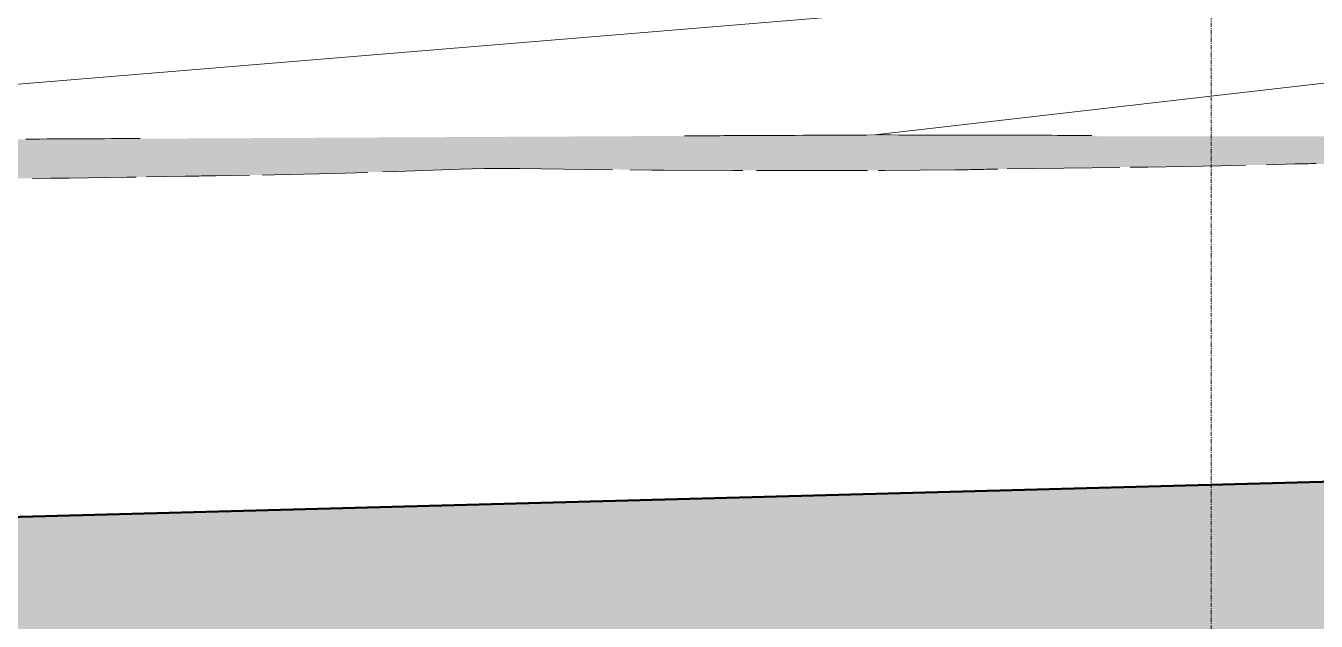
# Model space of a CAD drawing. Header units: millimetres. Extents: x -4612930 to -4329258, y -1064 to 30311.
# Drawn here: x -4581653 to -4578008, y 3382 to 5063 of the extents above; entities that cross this region are included whole.
import ezdxf

# ---------------------------------------------------------------- set-up
doc = ezdxf.new("R2010")
doc.units = ezdxf.units.MM
doc.linetypes.add('Grid Line', pattern=[21, 12, -3, 3, -3])
for name, color, linetype, lineweight in [('A-DETL', 90, 'Continuous', 18), ('A-DETL-GENF', 92, 'Continuous', 5), ('A-FLOR', 192, 'Continuous', 5), ('C-TOPO', 7, 'Continuous', 5), ('S-GRID', 1, 'Continuous', 5)]:
    doc.layers.add(name, color=color, linetype=linetype, lineweight=lineweight)

msp = doc.modelspace()

# ---------------------------------------------------------------- hatches: boundary and pattern name
at = {"layer": 'A-DETL-GENF'}
msp.add_hatch(color=7, dxfattribs=at).paths.add_polyline_path([(-4600274.1, -839.6), (-4482440.1, -839.6), (-4482440.1, 4650.3), (-4488993.4, 4768), (-4490265, 4769.2), (-4497595.9, 4824.6), (-4506419.4, 4823), (-4518714.6, 4700), (-4521396.9, 4200), (-4526485.6, 3577.1), (-4531971.9, 3961.8), (-4533347.6, 4203.4), (-4539483.8, 4416.1), (-4544068.6, 4414.2), (-4552864.4, 4291), (-4563007.3, 4090.4), (-4574805.1, 3861.1), (-4583400.9, 3628.3), (-4589835.3, 3375.3), (-4595687, 2554.2), (-4600274.1, 2554.2), (-4600274.1, 1439.3)])
at = {"layer": 'A-FLOR'}
msp.add_hatch(color=256, dxfattribs=at).paths.add_polyline_path([(-4584766, 4606.6), (-4584336.4, 4611.7), (-4583923.6, 4622.1), (-4583613.1, 4617.2), (-4583243.4, 4616.4), (-4582838.8, 4620.1), (-4582166.9, 4631.4), (-4581806.4, 4631.2), (-4581402.3, 4634.9), (-4580916.5, 4643.4), (-4580605.1, 4652.1), (-4580318.9, 4660.2), (-4580251.6, 4660.2), (-4579714.9, 4654.9), (-4579318.8, 4654.8), (-4578938.9, 4658), (-4578870.7, 4659.1), (-4578207.2, 4669.7), (-4577912.3, 4674.4), (-4577425.1, 4675.3), (-4577013.5, 4679.8), (-4576400.3, 4690.2), (-4575936.5, 4700.1), (-4575418.5, 4698.8), (-4574958.2, 4700.2), (-4574402.6, 4706.2), (-4574017.3, 4713.2), (-4574017.3, 4745), (-4579655.6, 4753.1), (-4583473.6, 4733.1), (-4585479.2, 4718.3), (-4586471.5, 4706.7), (-4586566.8, 4703.1), (-4586564.8, 4661.9), (-4586462.7, 4652.7), (-4586355.2, 4646.6), (-4586199.4, 4642.4), (-4585966.5, 4642.9), (-4585846.7, 4644), (-4585647.2, 4628.9), (-4585463.6, 4618.6), (-4585209.6, 4611.6), (-4584967.5, 4607.4), (-4584776.1, 4606.8)])

# ---------------------------------------------------------------- linework, layer by layer
at = {"layer": 'A-DETL', "lineweight": 50}
msp.add_line((-4574502.5, 3869.2), (-4583219.4, 3635.4), dxfattribs=at)
at = {"layer": 'A-FLOR'}
for p, q in [((-4578027.3, 5200), (-4583697.6, 4731.7)), ((-4579254.1, 4755), (-4575574.5, 5179.2))]:
    msp.add_line(p, q, dxfattribs=at)
for points in [[(-4581329.8, 4745), (-4581438.7, 4744.4), (-4581546.6, 4743.9), (-4581653.2, 4743.3)], [(-4579614.5, 4753.3), (-4579673.9, 4753.1), (-4579733, 4752.8), (-4579792, 4752.5)], [(-4579254.1, 4755), (-4579375.1, 4754.4), (-4579495.2, 4753.9), (-4579614.5, 4753.3)], [(-4578899.9, 4754.3), (-4579018.7, 4754.5), (-4579136.8, 4754.8), (-4579254.1, 4755)], [(-4578641, 4753.8), (-4578727.6, 4753.9), (-4578814, 4754.1), (-4578899.9, 4754.3)]]:
    msp.add_open_spline(points, degree=3, dxfattribs=at)
at = {"layer": 'C-TOPO'}
for p, q in [((-4578068.1, 4673.1), (-4578148.1, 4671.1)), ((-4581581.5, 4632.7), (-4581635.4, 4632.2)), ((-4581530.8, 4633.2), (-4581547.6, 4633)), ((-4581203.3, 4638.2), (-4581312, 4636.3)), ((-4581021.1, 4641.2), (-4581116.8, 4639.5)), ((-4580687.1, 4649.4), (-4580782.3, 4646.4)), ((-4580318.9, 4660.2), (-4580326.1, 4660.2)), ((-4579883.6, 4655.8), (-4579945.7, 4656.4)), ((-4579460.3, 4654.3), (-4579588.7, 4654.4)), ((-4579275.7, 4654.8), (-4579423.8, 4654.5)), ((-4578907.4, 4658.6), (-4578921.3, 4658.5)), ((-4578517.4, 4664.3), (-4578533, 4664))]:
    msp.add_line(p, q, dxfattribs=at)
at = {"layer": 'C-TOPO', "flags": 128}
for points in [[(-4578207.4, 4669.6), (-4578276.4, 4668), (-4578483.4, 4663.7)], [(-4581341.4, 4635.8), (-4581368, 4635.4), (-4581530.8, 4633.2)], [(-4580782.3, 4646.4), (-4580950.4, 4642.6), (-4580985, 4641.9)], [(-4580426.1, 4658.7), (-4580605.1, 4652.1), (-4580645.2, 4650.8)], [(-4580358.1, 4660.2), (-4580392.1, 4659.4), (-4580426.1, 4658.7)], [(-4579995.7, 4656.8), (-4580071.7, 4657.7), (-4580258.1, 4660.3)], [(-4579627.9, 4654.5), (-4579655.6, 4654.6), (-4579849.3, 4655.7)], [(-4579026.6, 4656.4), (-4579226, 4655.1), (-4579244.4, 4655)], [(-4578562.3, 4663.5), (-4578720, 4661), (-4578880.5, 4658.9)]]:
    msp.add_lwpolyline(points, dxfattribs=at)
at = {"layer": 'C-TOPO'}
for centre, major_axis, ratio, start_param, end_param in [((-4574221.8, 7309.7), (12574.2, 1078.7), 0.192314, 4.385062, 4.390113), ((-4574350.3, 7291.3), (12500.8, 1662.5), 0.166142, 4.073642, 4.076952), ((-4574351, 7291.3), (12503.3, 1677.6), 0.165262, 4.110359, 4.115312), ((-4574323.7, 7288.7), (12517.7, 1543.5), 0.172097, 4.114404, 4.117703), ((-4574280.4, 7327.2), (12537.6, 1331.2), 0.184318, 4.18685, 4.189758), ((-4574282.1, 7327.3), (12536.8, 1339.1), 0.183984, 4.190505, 4.195973), ((-4574250.7, 7302.4), (12555.4, 1202.3), 0.187806, 4.229236, 4.232295), ((-4574249.6, 7295), (12557.3, 1200.7), 0.18738, 4.266659, 4.269843), ((-4574249.2, 7286.8), (12561.5, 1208.8), 0.18653, 4.304367, 4.310389), ((-4574268, 7287.7), (12556.5, 1306.8), 0.183376, 4.310716, 4.313739), ((-4574152.3, 7298.9), (12596.8, 746.7), 0.201266, 4.346623, 4.349496)]:
    msp.add_ellipse(centre, major_axis=major_axis, ratio=ratio, start_param=start_param, end_param=end_param, dxfattribs=at)
at = {"layer": 'S-GRID', "linetype": 'Grid Line'}
msp.add_line((-4578304.6, -610), (-4578304.6, 25305.1), dxfattribs=at)

doc.saveas('drawing.dxf')
